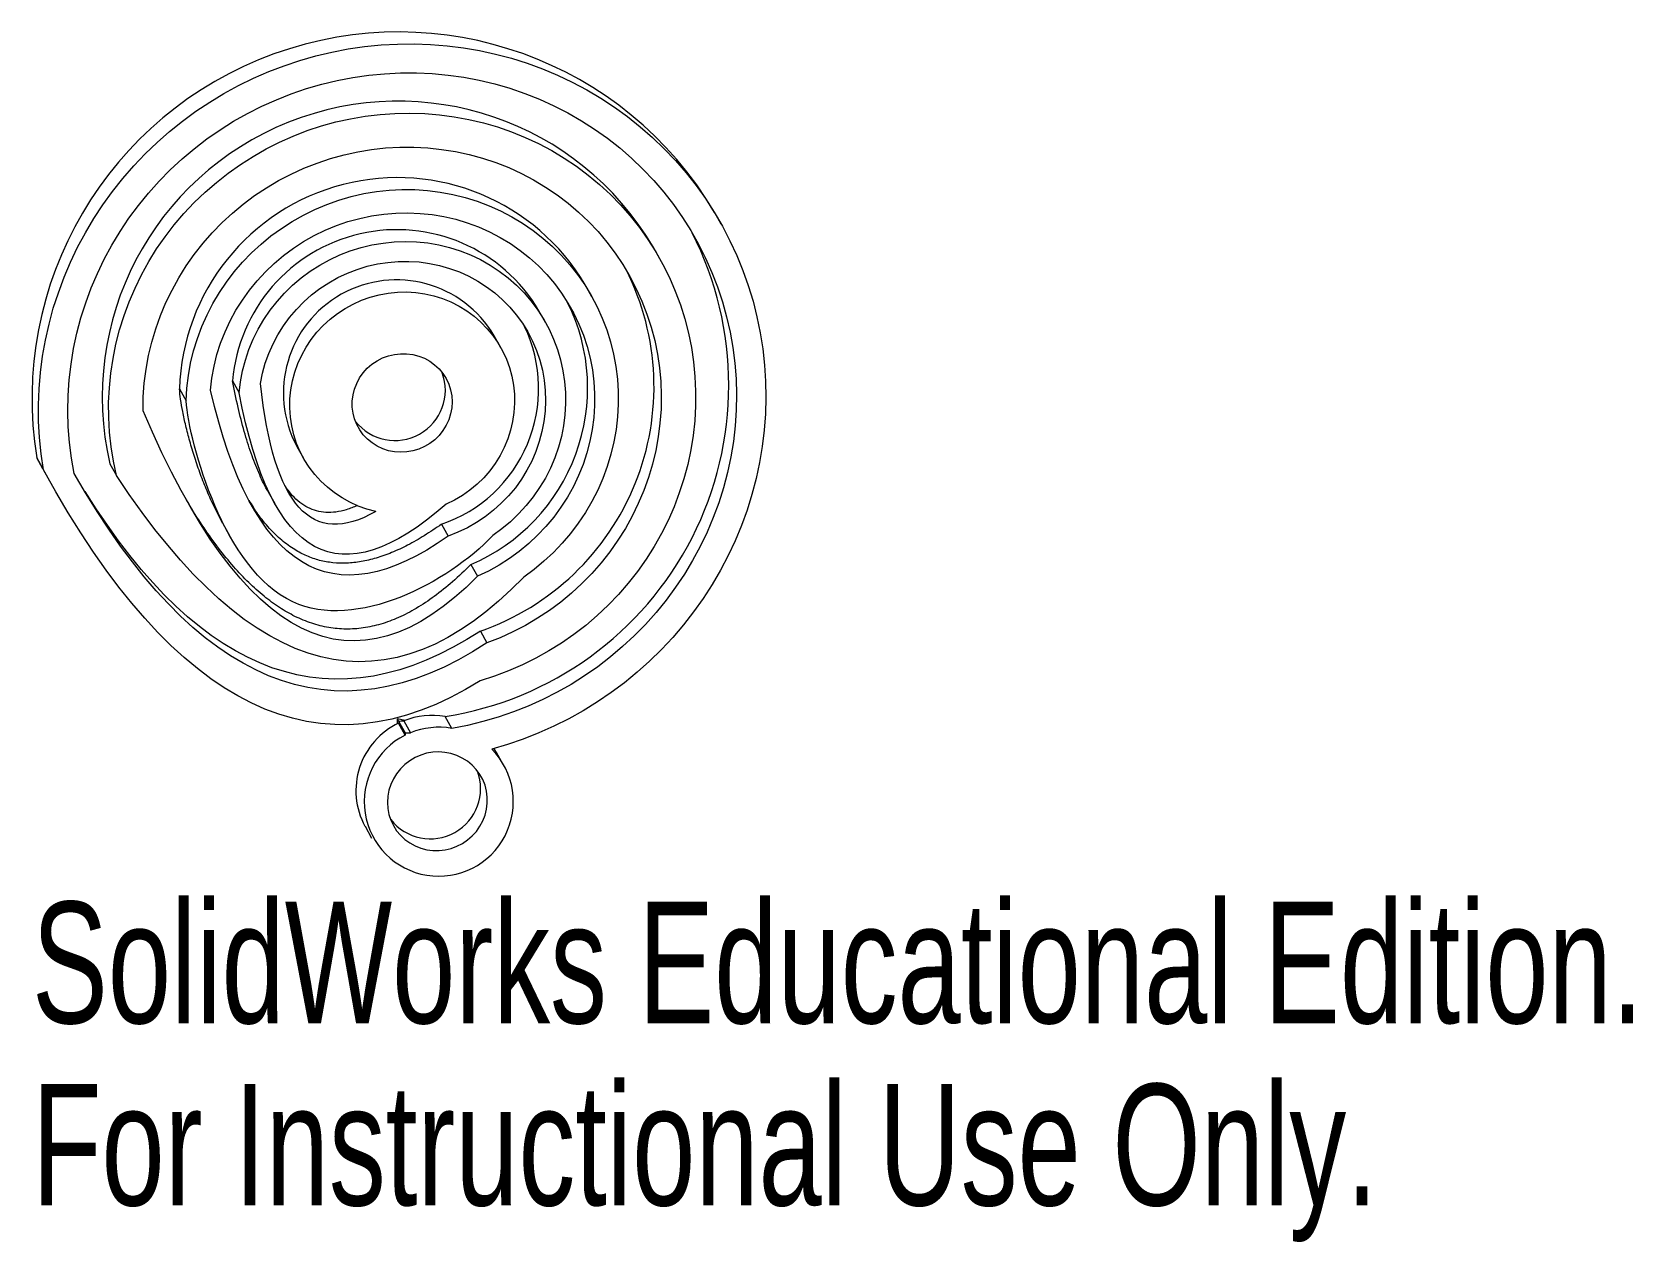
# Model space of a CAD drawing. Header units: millimetres. Extents: x -15.5 to 48.2, y -31.6 to 16.6.
import ezdxf

# ---------------------------------------------------------------- set-up
doc = ezdxf.new("R2010")
doc.units = ezdxf.units.MM
doc.styles.add('SLDTEXTSTYLE0', font='TXT', dxfattribs={"width": 0.7})

msp = doc.modelspace()

# ---------------------------------------------------------------- linework, layer by layer
at = {"color": 7, "linetype": 'Continuous', "lineweight": 15}
for p, q in [((11.921, 8.907), (11.657, 9.379)), ((9.472, 7.534), (9.208, 8.006)), ((6.771, 6.021), (6.507, 6.493)), ((4.931, 4.99), (4.667, 5.462)), ((3.147, 3.991), (2.883, 4.463)), ((-7.528, 2.668), (-7.264, 2.196)), ((-9.644, 2.35), (-9.38, 1.879)), ((-4.969, 0.063), (-4.704, -0.408)), ((-15.318, -0.398), (-15.053, -0.87)), ((-15.073, -0.83), (-15.318, -0.398)), ((-12.412, -0.627), (-12.148, -1.098)), ((-15.077, -0.833), (-14.813, -1.305)), ((-6.111, -1.745), (-5.846, -2.217)), ((-7.911, -3.013), (-7.647, -3.485)), ((0.786, -3.04), (1.05, -3.512)), ((1.957, -4.639), (2.221, -5.11)), ((2.333, -7.29), (2.598, -7.762)), ((-0.975, -10.778), (-0.976, -10.986)), ((-0.975, -10.778), (-0.657, -11.344)), ((-0.662, -10.846), (-0.975, -10.778)), ((1.195, -11.162), (0.931, -10.69)), ((-0.658, -11.431), (-0.922, -10.959)), ((-0.709, -10.864), (-0.444, -11.336)), ((-0.657, -11.344), (-0.658, -11.431)), ((3.242, -12.598), (2.977, -12.126)), ((-2.257, -15.059), (-1.993, -15.531))]:
    msp.add_line(p, q, dxfattribs=at)
at = {"color": 7, "linetype": 'Continuous', "lineweight": 15, "flags": 128}
for points in [[(-15.053, -0.87), (-15.148, -0.23), (-15.213, 0.415), (-15.248, 1.062), (-15.253, 1.71), (-15.228, 2.359), (-15.174, 3.007), (-15.09, 3.652), (-14.976, 4.293), (-14.833, 4.93), (-14.662, 5.559), (-14.461, 6.181), (-14.233, 6.794), (-13.976, 7.397), (-13.693, 7.988), (-13.383, 8.566), (-13.047, 9.13), (-12.685, 9.679), (-12.3, 10.212), (-11.89, 10.728), (-11.457, 11.225), (-11.003, 11.703), (-10.527, 12.16), (-10.032, 12.596), (-9.517, 13.01), (-8.984, 13.4), (-8.435, 13.767), (-7.869, 14.109), (-7.289, 14.426), (-6.696, 14.716), (-6.09, 14.98), (-5.473, 15.217), (-4.847, 15.426), (-4.212, 15.607), (-3.571, 15.759), (-2.923, 15.883), (-2.271, 15.978), (-1.616, 16.043), (-0.96, 16.079), (-0.303, 16.086), (0.353, 16.063), (1.007, 16.011), (1.657, 15.929), (2.302, 15.819), (2.941, 15.679), (3.572, 15.511), (4.194, 15.315), (4.806, 15.09), (5.406, 14.839), (5.994, 14.56), (6.567, 14.255), (7.126, 13.925), (7.668, 13.569), (8.193, 13.189), (8.699, 12.786), (9.186, 12.36), (9.652, 11.912), (10.097, 11.444), (10.519, 10.955), (10.918, 10.448), (11.293, 9.923), (11.644, 9.381), (11.968, 8.823), (12.266, 8.251), (12.538, 7.665), (12.782, 7.068), (12.997, 6.46), (13.185, 5.842), (13.344, 5.215), (13.474, 4.582), (13.574, 3.943), (13.645, 3.299), (13.686, 2.652), (13.697, 2.004), (13.679, 1.355), (13.63, 0.707), (13.552, 0.061), (13.445, -0.581), (13.308, -1.218), (13.142, -1.849), (12.947, -2.473), (12.724, -3.088), (12.474, -3.693), (12.196, -4.286), (11.891, -4.867), (11.56, -5.434), (11.204, -5.987), (10.823, -6.523), (10.418, -7.042), (9.99, -7.543), (9.54, -8.025), (9.069, -8.486), (8.577, -8.927), (8.066, -9.345), (7.537, -9.74), (6.99, -10.112), (6.428, -10.459), (5.851, -10.781), (5.26, -11.077), (4.657, -11.346), (4.042, -11.588), (3.418, -11.803), (2.785, -11.99)], [(-13.833, -1.015), (-13.941, -0.401), (-14.019, 0.218), (-14.067, 0.84), (-14.085, 1.465), (-14.073, 2.09), (-14.03, 2.714), (-13.958, 3.337), (-13.856, 3.956), (-13.724, 4.57), (-13.563, 5.178), (-13.373, 5.778), (-13.154, 6.369), (-12.908, 6.95), (-12.634, 7.519), (-12.333, 8.075), (-12.006, 8.617), (-11.653, 9.143), (-11.276, 9.653), (-10.875, 10.145), (-10.452, 10.618), (-10.006, 11.071), (-9.54, 11.503), (-9.053, 11.913), (-8.548, 12.3), (-8.026, 12.663), (-7.487, 13.002), (-6.933, 13.316), (-6.365, 13.603), (-5.784, 13.863), (-5.192, 14.097), (-4.59, 14.302), (-3.979, 14.479), (-3.361, 14.627), (-2.737, 14.747), (-2.109, 14.837), (-1.478, 14.897), (-0.845, 14.928), (-0.212, 14.929), (0.42, 14.9), (1.049, 14.842), (1.674, 14.754), (2.293, 14.637), (2.905, 14.49), (3.509, 14.315), (4.104, 14.112), (4.687, 13.88), (5.258, 13.622), (5.815, 13.336), (6.357, 13.024), (6.883, 12.687), (7.392, 12.326), (7.883, 11.94), (8.353, 11.532), (8.803, 11.101), (9.232, 10.649), (9.637, 10.178), (10.019, 9.687), (10.377, 9.178), (10.709, 8.653), (11.016, 8.112), (11.295, 7.557), (11.548, 6.989), (11.772, 6.409), (11.968, 5.819), (12.135, 5.219), (12.273, 4.612), (12.382, 3.998), (12.46, 3.379), (12.509, 2.757), (12.528, 2.133), (12.516, 1.507), (12.474, 0.883), (12.403, 0.26), (12.301, -0.359), (12.17, -0.973), (12.01, -1.581), (11.82, -2.181), (11.603, -2.772), (11.357, -3.353), (11.083, -3.923), (10.783, -4.479), (10.457, -5.021), (10.105, -5.548), (9.728, -6.058), (9.328, -6.551), (8.905, -7.024), (8.46, -7.478), (7.994, -7.91), (7.508, -8.321), (7.004, -8.709), (6.481, -9.073), (5.943, -9.412), (5.389, -9.726), (4.821, -10.014), (4.241, -10.275), (3.649, -10.509), (3.047, -10.715), (2.436, -10.893), (1.819, -11.042), (1.195, -11.162)], [(-12.148, -1.098), (-12.27, -0.527), (-12.362, 0.05), (-12.425, 0.632), (-12.457, 1.216), (-12.46, 1.803), (-12.432, 2.389), (-12.374, 2.973), (-12.286, 3.555), (-12.169, 4.132), (-12.022, 4.703), (-11.846, 5.266), (-11.641, 5.821), (-11.408, 6.365), (-11.148, 6.897), (-10.862, 7.416), (-10.549, 7.921), (-10.21, 8.409), (-9.848, 8.881), (-9.462, 9.334), (-9.054, 9.768), (-8.624, 10.181), (-8.174, 10.573), (-7.705, 10.942), (-7.218, 11.287), (-6.714, 11.608), (-6.196, 11.903), (-5.663, 12.172), (-5.117, 12.415), (-4.56, 12.63), (-3.994, 12.817), (-3.419, 12.976), (-2.838, 13.105), (-2.251, 13.206), (-1.66, 13.277), (-1.067, 13.318), (-0.473, 13.33), (0.12, 13.311), (0.71, 13.263), (1.297, 13.186), (1.879, 13.079), (2.453, 12.943), (3.019, 12.778), (3.576, 12.584), (4.121, 12.363), (4.654, 12.114), (5.172, 11.839), (5.675, 11.538), (6.162, 11.212), (6.63, 10.861), (7.08, 10.487), (7.509, 10.091), (7.916, 9.673), (8.302, 9.234), (8.663, 8.777), (9.001, 8.301), (9.313, 7.809), (9.599, 7.301), (9.858, 6.779), (10.09, 6.244), (10.294, 5.697), (10.469, 5.141), (10.615, 4.575), (10.732, 4.003), (10.819, 3.425), (10.876, 2.842), (10.903, 2.257), (10.9, 1.671), (10.866, 1.085), (10.803, 0.501), (10.71, -0.08), (10.587, -0.656), (10.434, -1.226), (10.253, -1.787), (10.043, -2.34), (9.805, -2.882), (9.54, -3.412), (9.248, -3.928), (8.931, -4.43), (8.588, -4.916), (8.221, -5.384), (7.831, -5.834), (7.419, -6.264), (6.985, -6.673), (6.531, -7.061), (6.059, -7.425), (5.569, -7.766), (5.062, -8.082), (4.541, -8.373), (4.005, -8.637), (3.458, -8.875), (2.899, -9.084), (2.331, -9.266)], [(-11.091, 1.48), (-11.081, 2.031), (-11.041, 2.583), (-10.972, 3.131), (-10.872, 3.676), (-10.743, 4.215), (-10.584, 4.748), (-10.396, 5.271), (-10.181, 5.784), (-9.938, 6.286), (-9.667, 6.774), (-9.371, 7.248), (-9.05, 7.706), (-8.704, 8.146), (-8.335, 8.568), (-7.944, 8.969), (-7.532, 9.35), (-7.1, 9.709), (-6.649, 10.044), (-6.181, 10.355), (-5.698, 10.641), (-5.2, 10.901), (-4.689, 11.134), (-4.166, 11.34), (-3.633, 11.518), (-3.093, 11.667), (-2.545, 11.787), (-1.992, 11.878), (-1.436, 11.94), (-0.877, 11.971), (-0.319, 11.973), (0.239, 11.944), (0.793, 11.886), (1.343, 11.799), (1.886, 11.681), (2.422, 11.535), (2.948, 11.361), (3.463, 11.158), (3.966, 10.928), (4.455, 10.67), (4.929, 10.387), (5.385, 10.079), (5.824, 9.746), (6.243, 9.39), (6.642, 9.012), (7.019, 8.612), (7.373, 8.192), (7.703, 7.754), (8.009, 7.298), (8.288, 6.826), (8.541, 6.339), (8.766, 5.839), (8.964, 5.327), (9.133, 4.805), (9.272, 4.273), (9.383, 3.735), (9.463, 3.19), (9.514, 2.642), (9.534, 2.091), (9.524, 1.539), (9.483, 0.988), (9.413, 0.44), (9.312, -0.105), (9.182, -0.644), (9.023, -1.176), (8.835, -1.7), (8.619, -2.213), (8.375, -2.714), (8.104, -3.202), (7.808, -3.675), (7.486, -4.133), (7.139, -4.573), (6.77, -4.994), (6.378, -5.395), (5.966, -5.776), (5.533, -6.134), (5.082, -6.468), (4.614, -6.779), (4.13, -7.064), (3.632, -7.324), (3.121, -7.557), (2.598, -7.762)], [(-9.38, 1.879), (-9.349, 2.381), (-9.288, 2.882), (-9.198, 3.378), (-9.078, 3.87), (-8.929, 4.353), (-8.751, 4.828), (-8.545, 5.293), (-8.313, 5.745), (-8.053, 6.183), (-7.769, 6.605), (-7.46, 7.011), (-7.127, 7.399), (-6.772, 7.767), (-6.396, 8.114), (-6.001, 8.439), (-5.587, 8.74), (-5.156, 9.018), (-4.71, 9.27), (-4.251, 9.495), (-3.779, 9.694), (-3.296, 9.865), (-2.805, 10.008), (-2.307, 10.122), (-1.803, 10.207), (-1.296, 10.262), (-0.787, 10.288), (-0.277, 10.283), (0.23, 10.249), (0.734, 10.186), (1.232, 10.093), (1.724, 9.971), (2.207, 9.82), (2.679, 9.642), (3.139, 9.435), (3.585, 9.202), (4.017, 8.943), (4.431, 8.659), (4.827, 8.351), (5.204, 8.02), (5.559, 7.667), (5.892, 7.293), (6.202, 6.9), (6.488, 6.49), (6.748, 6.062), (6.981, 5.62), (7.188, 5.165), (7.366, 4.697), (7.516, 4.22), (7.637, 3.734), (7.729, 3.241), (7.791, 2.743), (7.822, 2.242), (7.824, 1.739), (7.795, 1.236), (7.736, 0.735), (7.648, 0.238), (7.53, -0.253), (7.383, -0.738), (7.207, -1.213), (7.003, -1.678), (6.772, -2.131), (6.515, -2.571), (6.232, -2.994), (5.925, -3.401), (5.594, -3.79), (5.24, -4.16), (4.866, -4.508), (4.472, -4.835), (4.059, -5.138)], [(-8.412, 2.305), (-8.354, 2.779), (-8.266, 3.25), (-8.149, 3.714), (-8.002, 4.171), (-7.826, 4.619), (-7.623, 5.055), (-7.392, 5.479), (-7.136, 5.888), (-6.854, 6.28), (-6.547, 6.655), (-6.218, 7.01), (-5.868, 7.345), (-5.497, 7.658), (-5.107, 7.947), (-4.7, 8.212), (-4.278, 8.452), (-3.842, 8.665), (-3.393, 8.85), (-2.935, 9.008), (-2.467, 9.137), (-1.993, 9.237), (-1.514, 9.307), (-1.033, 9.348), (-0.55, 9.359), (-0.068, 9.339), (0.411, 9.29), (0.885, 9.21), (1.353, 9.102), (1.812, 8.964), (2.261, 8.798), (2.698, 8.604), (3.121, 8.383), (3.529, 8.136), (3.92, 7.863), (4.291, 7.567), (4.643, 7.248), (4.973, 6.906), (5.281, 6.545), (5.564, 6.165), (5.822, 5.767), (6.054, 5.354), (6.259, 4.927), (6.436, 4.487), (6.584, 4.036), (6.704, 3.576), (6.793, 3.11), (6.852, 2.638), (6.881, 2.163), (6.88, 1.686), (6.848, 1.21), (6.786, 0.736), (6.694, 0.266), (6.572, -0.198), (6.421, -0.654), (6.242, -1.1), (6.035, -1.534), (5.8, -1.956), (5.54, -2.363), (5.254, -2.753), (4.945, -3.125), (4.612, -3.477), (4.259, -3.809), (3.885, -4.118), (3.493, -4.404), (3.084, -4.666), (2.659, -4.901), (2.221, -5.11)], [(-7.264, 2.196), (-7.211, 2.634), (-7.129, 3.068), (-7.017, 3.496), (-6.875, 3.917), (-6.705, 4.327), (-6.507, 4.725), (-6.282, 5.11), (-6.031, 5.479), (-5.756, 5.83), (-5.457, 6.163), (-5.137, 6.475), (-4.796, 6.766), (-4.436, 7.032), (-4.059, 7.275), (-3.666, 7.491), (-3.26, 7.681), (-2.843, 7.843), (-2.415, 7.977), (-1.98, 8.082), (-1.54, 8.157), (-1.095, 8.203), (-0.65, 8.218), (-0.205, 8.203), (0.238, 8.159), (0.675, 8.084), (1.106, 7.98), (1.528, 7.846), (1.939, 7.685), (2.338, 7.495), (2.722, 7.279), (3.089, 7.037), (3.438, 6.771), (3.768, 6.481), (4.076, 6.169), (4.361, 5.837), (4.622, 5.485), (4.858, 5.117), (5.068, 4.732), (5.25, 4.334), (5.403, 3.924), (5.528, 3.504), (5.623, 3.076), (5.688, 2.642), (5.723, 2.204), (5.727, 1.764), (5.701, 1.324), (5.645, 0.887), (5.558, 0.453), (5.441, 0.026), (5.296, -0.393), (5.121, -0.801), (4.92, -1.198), (4.691, -1.58), (4.437, -1.947), (4.158, -2.296), (3.856, -2.626), (3.533, -2.935), (3.189, -3.222), (2.826, -3.486)], [(-6.416, 2.569), (-6.335, 2.974), (-6.225, 3.372), (-6.085, 3.762), (-5.918, 4.142), (-5.723, 4.509), (-5.502, 4.861), (-5.256, 5.197), (-4.987, 5.515), (-4.695, 5.814), (-4.382, 6.091), (-4.05, 6.345), (-3.7, 6.575), (-3.335, 6.779), (-2.957, 6.958), (-2.567, 7.108), (-2.167, 7.231), (-1.76, 7.324), (-1.348, 7.388), (-0.933, 7.423), (-0.517, 7.427), (-0.102, 7.402), (0.309, 7.347), (0.714, 7.262), (1.111, 7.148), (1.499, 7.006), (1.874, 6.836), (2.235, 6.64), (2.58, 6.417), (2.907, 6.17), (3.215, 5.9), (3.501, 5.608), (3.765, 5.296), (4.005, 4.965), (4.219, 4.617), (4.407, 4.254), (4.567, 3.878), (4.699, 3.491), (4.801, 3.095), (4.874, 2.692), (4.917, 2.285), (4.93, 1.874), (4.913, 1.464), (4.865, 1.055), (4.787, 0.65), (4.68, 0.251), (4.544, -0.14), (4.379, -0.521), (4.187, -0.889), (3.969, -1.243), (3.726, -1.581), (3.458, -1.901), (3.168, -2.202), (2.858, -2.481), (2.527, -2.738), (2.18, -2.97), (1.816, -3.177), (1.439, -3.358), (1.05, -3.512)], [(-1.83, -2.524), (-2.182, -2.432), (-2.525, -2.312), (-2.855, -2.164), (-3.172, -1.99), (-3.473, -1.79), (-3.756, -1.567), (-4.019, -1.321), (-4.26, -1.054), (-4.478, -0.769), (-4.672, -0.466), (-4.839, -0.148), (-4.979, 0.183), (-5.091, 0.525), (-5.174, 0.875), (-5.228, 1.231), (-5.252, 1.591), (-5.246, 1.953), (-5.21, 2.313), (-5.145, 2.67), (-5.05, 3.021), (-4.927, 3.363), (-4.776, 3.695), (-4.599, 4.015), (-4.396, 4.319), (-4.168, 4.607), (-3.918, 4.876), (-3.647, 5.124), (-3.357, 5.35), (-3.05, 5.552), (-2.727, 5.729), (-2.391, 5.88), (-2.045, 6.003), (-1.69, 6.098), (-1.329, 6.165), (-0.965, 6.202), (-0.599, 6.209), (-0.234, 6.188), (0.127, 6.136), (0.482, 6.056), (0.829, 5.947), (1.165, 5.81), (1.487, 5.647), (1.795, 5.458), (2.086, 5.244), (2.357, 5.007), (2.607, 4.748), (2.835, 4.47), (3.038, 4.174), (3.217, 3.862), (3.368, 3.536), (3.491, 3.199), (3.587, 2.852), (3.652, 2.498), (3.689, 2.139), (3.695, 1.778), (3.671, 1.417), (3.618, 1.058), (3.535, 0.705), (3.424, 0.358), (3.284, 0.022), (3.118, -0.303), (2.925, -0.614), (2.707, -0.909), (2.466, -1.186), (2.204, -1.443), (1.921, -1.678), (1.62, -1.89), (1.304, -2.077), (0.973, -2.239)], [(-1.557, 3.582), (-1.326, 3.668), (-1.087, 3.725), (-0.843, 3.753), (-0.599, 3.75), (-0.357, 3.719), (-0.121, 3.658), (0.105, 3.568), (0.317, 3.452), (0.513, 3.311), (0.689, 3.146), (0.843, 2.961), (0.972, 2.759), (1.075, 2.541), (1.149, 2.313), (1.195, 2.076), (1.21, 1.835), (1.196, 1.593), (1.151, 1.355), (1.077, 1.123), (0.975, 0.901), (0.847, 0.692), (0.694, 0.501), (0.518, 0.329), (0.323, 0.179), (0.111, 0.053), (-0.114, -0.046), (-0.35, -0.118), (-0.591, -0.16), (-0.836, -0.173), (-1.08, -0.156), (-1.319, -0.109), (-1.55, -0.034), (-1.77, 0.069), (-1.974, 0.198), (-2.16, 0.351), (-2.326, 0.526), (-2.468, 0.72), (-2.584, 0.931), (-2.673, 1.154), (-2.733, 1.387), (-2.763, 1.627), (-2.764, 1.868), (-2.734, 2.109), (-2.675, 2.345), (-2.587, 2.572), (-2.471, 2.788), (-2.33, 2.988), (-2.166, 3.17), (-1.98, 3.332), (-1.776, 3.47), (-1.557, 3.582)], [(1.403, -15.856), (1.622, -15.743), (1.826, -15.605), (2.011, -15.444), (2.176, -15.261), (2.317, -15.061), (2.433, -14.845), (2.521, -14.618), (2.58, -14.382), (2.61, -14.142), (2.609, -13.9), (2.579, -13.661), (2.519, -13.427), (2.43, -13.204), (2.313, -12.994), (2.172, -12.799), (2.006, -12.624), (1.82, -12.471), (1.616, -12.342), (1.396, -12.239), (1.165, -12.164), (0.926, -12.117), (0.682, -12.1), (0.437, -12.113), (0.195, -12.156), (-0.04, -12.227), (-0.265, -12.326), (-0.477, -12.452), (-0.672, -12.602), (-0.848, -12.774), (-1.001, -12.966), (-1.129, -13.174), (-1.231, -13.396), (-1.305, -13.628), (-1.35, -13.867), (-1.364, -14.108), (-1.349, -14.349), (-1.303, -14.586), (-1.229, -14.815), (-1.126, -15.032), (-0.997, -15.235), (-0.843, -15.42), (-0.667, -15.584), (-0.471, -15.725), (-0.259, -15.842), (-0.033, -15.931), (0.203, -15.992), (0.445, -16.024), (0.689, -16.026), (0.933, -15.998), (1.172, -15.941), (1.403, -15.856)], [(2.977, -12.126), (2.888, -11.978), (2.879, -11.964)]]:
    msp.add_lwpolyline(points, dxfattribs=at)
at = {"color": 7, "linetype": 'Continuous', "lineweight": 15}
for centre, radius, start, end in [((-0.914, 1.96), 14.596, 30.54622, 189.29865), ((-0.938, 2.026), 11.777, 30.51917, 193.0157), ((-0.968, 2.08), 8.68, 30.55562, 178.21657), ((-0.986, 2.125), 6.564, 30.5543, 175.25688), ((-1.124, 2.496), 13.345, 278.85622, 27.05671), ((-1.055, 2.438), 10.301, 289.20459, 26.87468), ((-1.001, 2.189), 4.501, 30.34387, 208.17905), ((-1.04, 2.394), 7.644, 293.07939, 26.39116), ((-1.052, 2.362), 5.706, 288.79185, 25.6318), ((-1.066, 2.303), 2.006, 218.34438, 20.17854), ((0.42, -13.682), 3.036, 80.31218, 111.8225), ((0.348, -13.64), 2.967, 115.35876, 208.57107), ((0.679, -14.079), 2.967, 116.78433, 44.77029), ((-1.315, 2.621), 13.499, 271.67164, 272.57602), ((-1.051, 2.149), 13.499, 271.67164, 272.57602), ((0.684, -14.154), 3.036, 80.31218, 111.8225), ((0.338, -13.552), 2.006, 218.33848, 20.18444)]:
    msp.add_arc(centre, radius, start, end, dxfattribs=at)
for points, knots in [([(-6.107, -1.743), (-6.122, -1.72), (-6.271, -1.479), (-6.499, -0.966), (-6.806, -0.191), (-7.076, 0.678), (-7.324, 1.639), (-7.458, 2.316), (-7.528, 2.668)], [0, 0, 0, 0, 0.0180074, 0.1826645, 0.3607271, 0.5558805, 0.7687986, 1, 1, 1, 1]), ([(-7.911, -3.013), (-7.915, -3.007), (-8.041, -2.797), (-8.253, -2.362), (-8.549, -1.716), (-8.808, -1.054), (-9.037, -0.392), (-9.231, 0.256), (-9.389, 0.865), (-9.509, 1.422), (-9.597, 1.91), (-9.629, 2.213), (-9.644, 2.35)], [0, 0, 0, 0, 0.003841, 0.129907, 0.255865, 0.380028, 0.506213, 0.626281, 0.737993, 0.839059, 0.927165, 1, 1, 1, 1]), ([(2.826, -3.486), (1.072, -5.356), (-6.641, -9.417), (-9.234, 0.146), (-9.38, 1.879)], [0, 0, 0, 0, 0.478136, 1, 1, 1, 1]), ([(-2.562, -2.293), (-2.707, -2.353), (-2.984, -2.467), (-3.407, -2.56), (-3.808, -2.58), (-4.186, -2.522), (-4.54, -2.386), (-4.866, -2.174), (-5.18, -1.879), (-5.352, -1.632), (-5.446, -1.498)], [0, 0, 0, 0, 0.1399482, 0.2674711, 0.3853913, 0.4978937, 0.6097733, 0.7259018, 0.8506545, 1, 1, 1, 1]), ([(1.957, -4.639), (1.717, -4.872), (1.255, -5.322), (0.528, -5.906), (-0.191, -6.387), (-0.904, -6.759), (-1.613, -7.024), (-2.317, -7.181), (-3.015, -7.228), (-3.707, -7.166), (-4.39, -6.993), (-5.048, -6.719), (-5.683, -6.353), (-6.297, -5.9), (-6.903, -5.355), (-7.503, -4.717), (-8.098, -3.987), (-8.67, -3.179), (-9.093, -2.529), (-9.31, -2.148), (-9.359, -2.063)], [0, 0, 0, 0, 0.069624, 0.133954, 0.193484, 0.248833, 0.300773, 0.350232, 0.398286, 0.446103, 0.49487, 0.545706, 0.595899, 0.649442, 0.706896, 0.768717, 0.835273, 0.906856, 0.979168, 1, 1, 1, 1]), ([(0.786, -3.04), (0.56, -3.194), (0.125, -3.492), (-0.539, -3.868), (-1.18, -4.169), (-1.8, -4.391), (-2.398, -4.534), (-2.976, -4.598), (-3.533, -4.583), (-4.068, -4.487), (-4.58, -4.311), (-5.089, -4.045), (-5.592, -3.676), (-6.081, -3.196), (-6.513, -2.663), (-6.753, -2.274), (-6.865, -2.092)], [0, 0, 0, 0, 0.090396, 0.174178, 0.251844, 0.324023, 0.391492, 0.455206, 0.516293, 0.57603, 0.635783, 0.696914, 0.768574, 0.845126, 0.927859, 1, 1, 1, 1])]:
    msp.add_open_spline(points, degree=3, knots=knots, dxfattribs=at)
for points in [[(-1.83, -2.524), (-4.376, -4.004), (-5.904, -2.306), (-6.416, 2.569)], [(1.05, -3.512), (-3.583, -6.796), (-6.736, -4.857), (-8.412, 2.305)], [(0.973, -2.239), (-3.268, -5.958), (-6.013, -4.48), (-7.264, 2.196)], [(2.221, -5.11), (-2.675, -10.061), (-7.113, -7.865), (-11.091, 1.48)], [(2.331, -9.266), (-4.026, -13.246), (-9.821, -10.447), (-15.053, -0.87)], [(2.598, -7.762), (-3.513, -11.752), (-8.99, -9.503), (-13.833, -1.015)], [(4.059, -5.138), (-1.309, -10.716), (-6.711, -9.369), (-12.148, -1.098)], [(2.333, -7.29), (-3.481, -11.087), (-8.723, -9.234), (-13.39, -1.731)]]:
    msp.add_open_spline(points, degree=3, dxfattribs=at)

# ---------------------------------------------------------------- texts
at = {"color": 7, "linetype": 'Continuous', "char_height": 4.83362, "attachment_point": 1, "style": 'SLDTEXTSTYLE0'}
for s, insert in [('SolidWorks Educational Edition.', (-15.51, -18.065)), ('For Instructional Use Only.', (-15.51, -25.316))]:
    msp.add_mtext(s, dxfattribs=dict(at, insert=insert))

doc.saveas('drawing.dxf')
